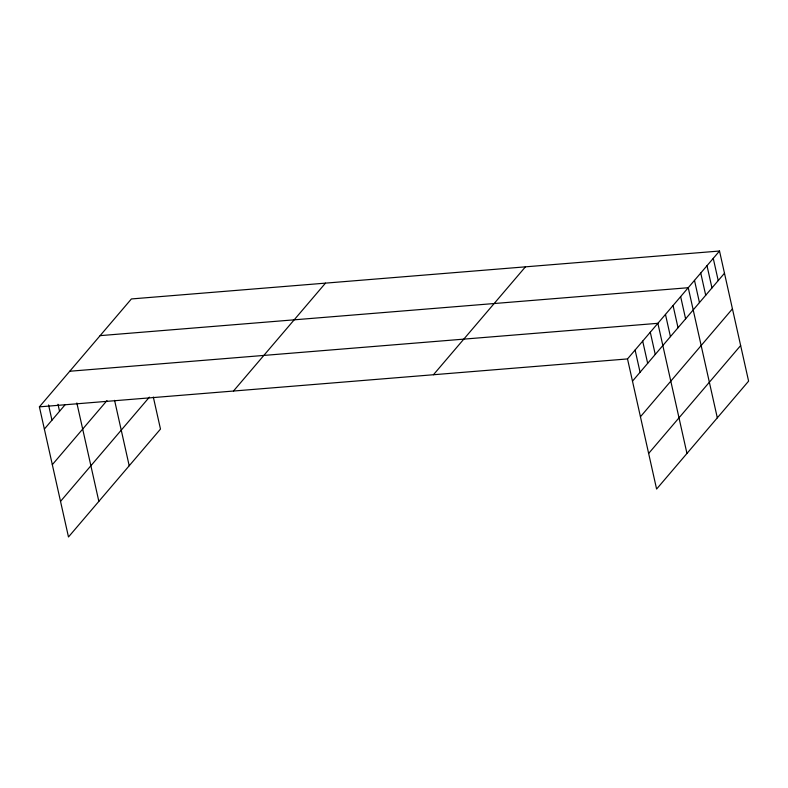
<?xml version="1.0" encoding="UTF-8"?>
<svg xmlns="http://www.w3.org/2000/svg" width="788" height="788" viewBox="0 0 788 788"><rect width="100%" height="100%" fill="white"/><g stroke="black" fill="none" stroke-linecap="round" stroke-linejoin="round"><path stroke-width="1.18" d="M153.315 397.024L160.486 429.076L68.487 536.973L39.4 406.854L131.399 298.947L719.513 251.027L748.6 381.146L656.601 489.053L627.514 358.924L719.513 251.027M44.364 429.076L64.862 405.042M52.323 464.674L106.971 400.59M60.528 501.365L149.395 397.132M233.475 391.035L325.474 283.138M433.439 374.743L525.438 266.846M632.488 381.146L724.477 273.249M640.447 416.754L732.436 308.857M648.642 453.445L740.641 345.548M100.115 335.639L688.239 287.719L717.316 417.837M69.758 371.246L657.872 323.316L686.959 453.445M39.4 406.854L627.514 358.924M713.258 258.365L718.223 280.587M707.003 265.704L711.968 287.925M700.749 273.042L705.713 295.264M694.494 280.38L699.458 302.602M680.645 296.613L685.609 318.835M673.06 305.517L678.025 327.739M665.466 314.422L670.43 336.643M650.287 332.221L655.252 354.442M642.693 341.125L647.667 363.347M635.108 350.03L640.073 372.251M114.585 400.343L129.202 465.757M76.85 402.964L98.845 501.365M57.977 404.254L59.543 411.267M48.56 404.963L51.959 420.171"/></g></svg>
